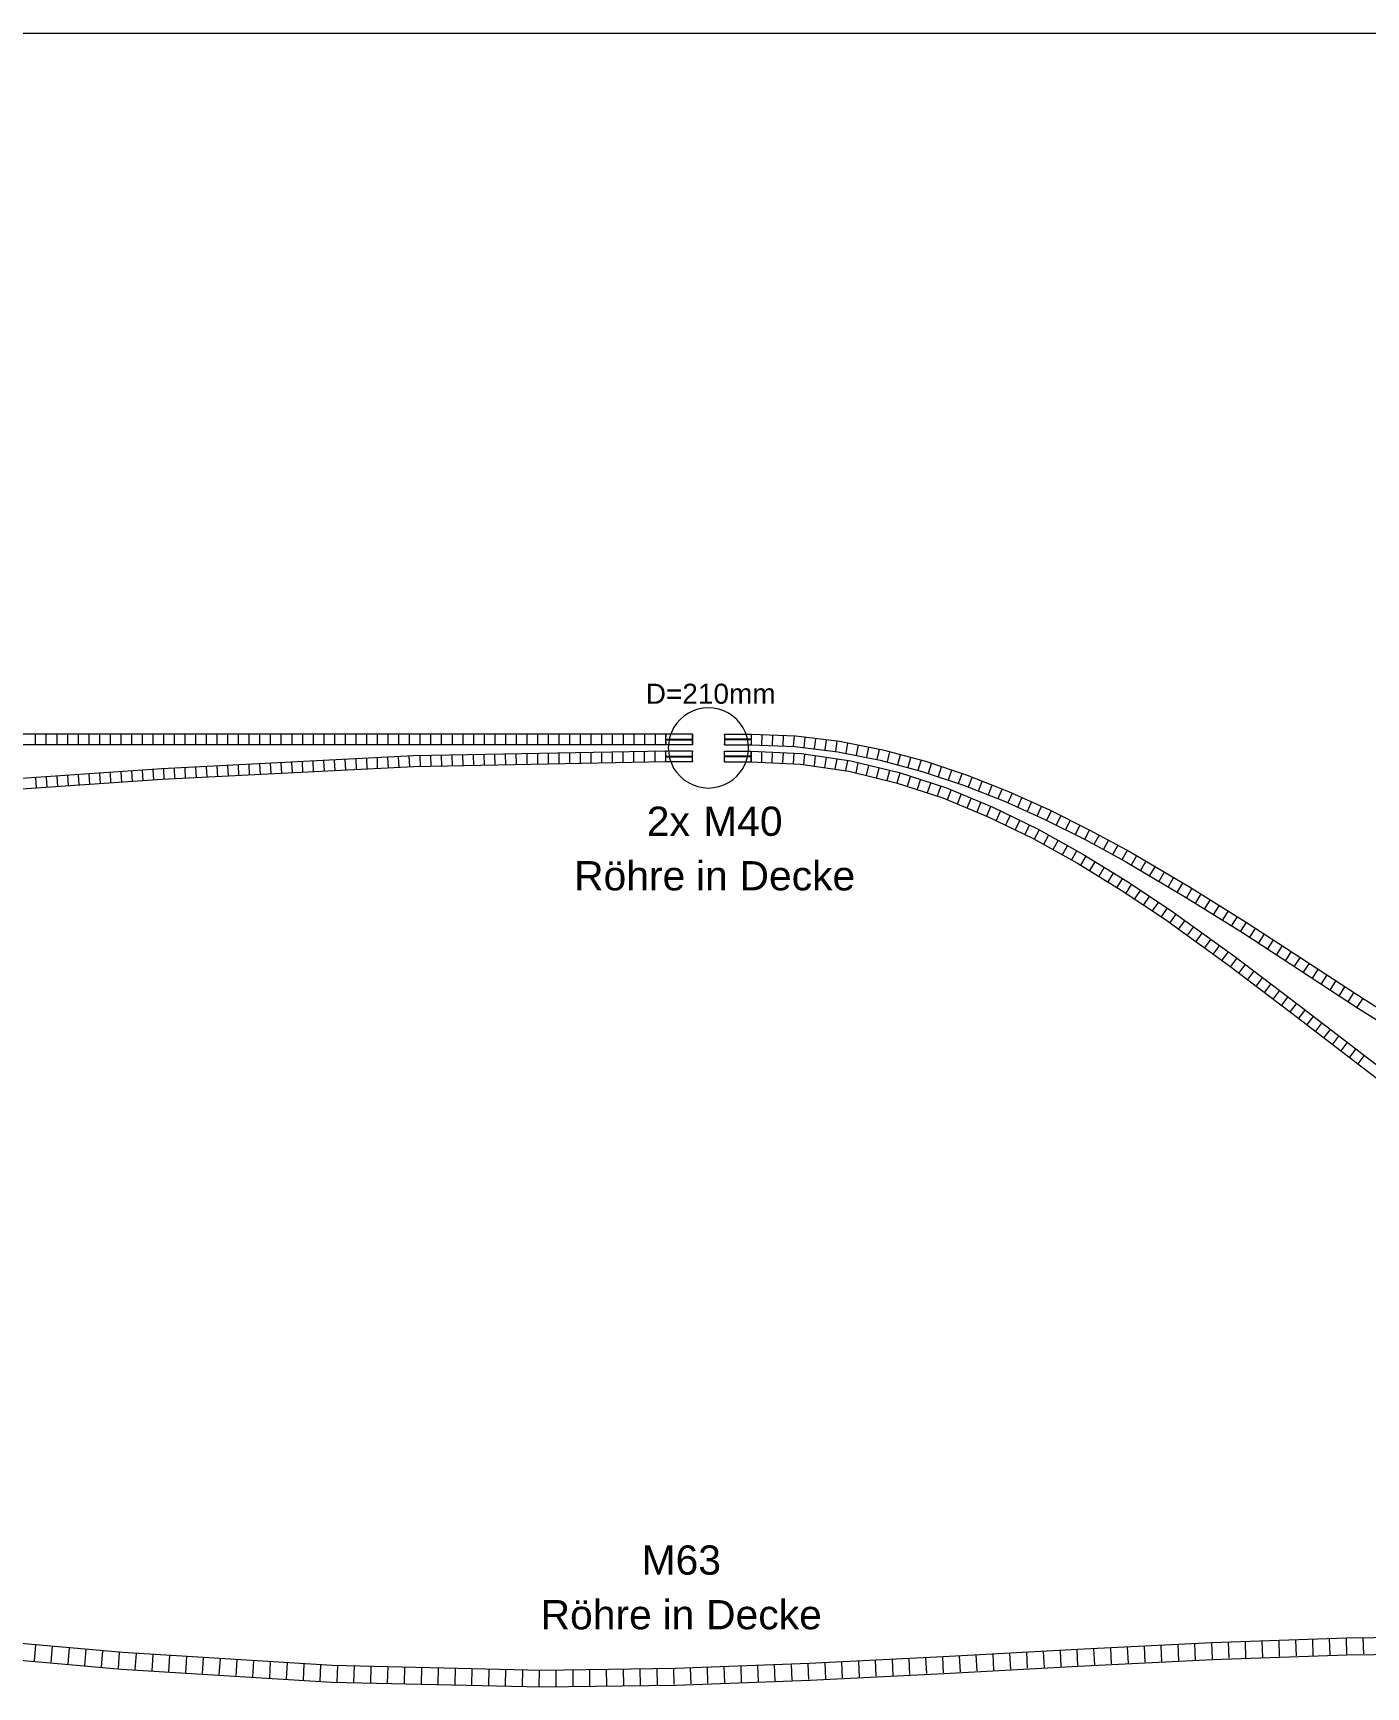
# Model space of a CAD drawing. Extents: x -882 to 613, y -179 to 707.
# Drawn here: x -94.4 to 5.4, y 262 to 385.8 of the extents above; entities that cross this region are included whole.
import ezdxf
from ezdxf.lldxf.tags import DXFTag

# ---------------------------------------------------------------- set-up
doc = ezdxf.new("R2010")
doc.units = 0
doc.layers.get('0').update_dxf_attribs({"lineweight": 13})
for name, color, linetype, lineweight, true_color in [('EL01_WAN_Röhre', 7, 'Continuous', 13, 0xff6666), ('EL01_WAN_Röhre Decke', 1, 'Continuous', 13, 0xff0000), ('EL01_WAN_Röhre Decke Typ', 1, 'Continuous', 13, 0xff0000), ('EL01_WAN_Röhre Typ', 1, 'Continuous', 13, 0xff0000)]:
    doc.layers.add(name, color=color, linetype=linetype, lineweight=lineweight, true_color=true_color)
doc.layers.add('S-GRID-____-OTLN', color=7, linetype='Continuous', lineweight=5)
doc.styles.get("Standard").update_dxf_attribs({"font": 'arial.ttf'})
tags = doc.linetypes.add('_Rasterlinie_', pattern=[0.375, 0.2, -0.05, 0.075, -0.05]).pattern_tags.tags
tags[10:11] = [DXFTag(74, 4), DXFTag(75, 0), DXFTag(340, '0'), DXFTag(46, 1.0), DXFTag(50, 0.0), DXFTag(44, 0.0), DXFTag(45, 0.0)]
tags[8:9] = [DXFTag(74, 4), DXFTag(75, 0), DXFTag(340, '0'), DXFTag(46, 1.0), DXFTag(50, 0.0), DXFTag(44, 0.0), DXFTag(45, 0.0)]
tags[6:7] = [DXFTag(74, 4), DXFTag(75, 0), DXFTag(340, '0'), DXFTag(46, 1.0), DXFTag(50, 0.0), DXFTag(44, 0.0), DXFTag(45, 0.0)]
tags[4:5] = [DXFTag(74, 4), DXFTag(75, 0), DXFTag(340, '0'), DXFTag(46, 1.0), DXFTag(50, 0.0), DXFTag(44, 0.0), DXFTag(45, 0.0)]
tags = doc.linetypes.add('fein_strichliert', pattern=[4, 1, -2, 1]).pattern_tags.tags
tags[8:9] = [DXFTag(74, 4), DXFTag(75, 0), DXFTag(340, '0'), DXFTag(46, 0.0), DXFTag(50, 0.0), DXFTag(44, 0.0), DXFTag(45, 0.0)]
tags[6:7] = [DXFTag(74, 4), DXFTag(75, 0), DXFTag(340, '0'), DXFTag(46, 0.0), DXFTag(50, 0.0), DXFTag(44, 0.0), DXFTag(45, 0.0)]
tags[4:5] = [DXFTag(74, 4), DXFTag(75, 0), DXFTag(340, '0'), DXFTag(46, 0.0), DXFTag(50, 0.0), DXFTag(44, 0.0), DXFTag(45, 0.0)]
tags = doc.linetypes.add('STRICHPUNKT2', pattern=[12.7, 6.35, -3.175, 0, -3.175]).pattern_tags.tags
tags[10:11] = [DXFTag(74, 4), DXFTag(75, 0), DXFTag(340, '0'), DXFTag(46, 0.0), DXFTag(50, 0.0), DXFTag(44, 0.0), DXFTag(45, 0.0)]
tags[8:9] = [DXFTag(74, 4), DXFTag(75, 0), DXFTag(340, '0'), DXFTag(46, 0.0), DXFTag(50, 0.0), DXFTag(44, 0.0), DXFTag(45, 0.0)]
tags[6:7] = [DXFTag(74, 4), DXFTag(75, 0), DXFTag(340, '0'), DXFTag(46, 0.0), DXFTag(50, 0.0), DXFTag(44, 0.0), DXFTag(45, 0.0)]
tags[4:5] = [DXFTag(74, 4), DXFTag(75, 0), DXFTag(340, '0'), DXFTag(46, 0.0), DXFTag(50, 0.0), DXFTag(44, 0.0), DXFTag(45, 0.0)]

# ---------------------------------------------------------------- blocks, each defined once
blk = doc.blocks.new('Referenz-A0UJ2IESXE', base_point=(-902.38, -164.15))
at = {"layer": 'S-GRID-____-OTLN', "color": 0, "linetype": '_Rasterlinie_', "ltscale": 0.13}
blk.add_line((-854.49, 385.79), (45.92, 385.79), dxfattribs=at)
blk = doc.blocks.new('Flexrohr-A0UJ2IHSXE', base_point=(-341.31, 332.51))
at = {"color": 0, "linetype": 'ByBlock', "lineweight": -2, "ltscale": 0.13}
for p, q in [((-71.61, 333.31), (-96.17, 333.31)), ((-94.24, 333.29), (-94.24, 332.54)), ((-93.44, 333.29), (-93.44, 332.54)), ((-92.64, 333.29), (-92.64, 332.54)), ((-91.84, 333.29), (-91.84, 332.54)), ((-91.04, 333.29), (-91.04, 332.54)), ((-90.24, 333.29), (-90.24, 332.54)), ((-89.44, 333.29), (-89.44, 332.54)), ((-88.64, 333.29), (-88.64, 332.54)), ((-87.85, 333.29), (-87.85, 332.54)), ((-87.05, 333.29), (-87.05, 332.54)), ((-86.25, 333.29), (-86.25, 332.54)), ((-85.45, 333.29), (-85.45, 332.54)), ((-84.65, 333.29), (-84.65, 332.54)), ((-83.85, 333.29), (-83.85, 332.54)), ((-83.05, 333.29), (-83.05, 332.54)), ((-82.25, 333.29), (-82.25, 332.54)), ((-81.45, 333.29), (-81.45, 332.54)), ((-80.65, 333.29), (-80.65, 332.54)), ((-79.85, 333.29), (-79.85, 332.54)), ((-79.05, 333.29), (-79.05, 332.54)), ((-78.25, 333.29), (-78.25, 332.54)), ((-77.45, 333.29), (-77.45, 332.54)), ((-76.65, 333.29), (-76.65, 332.54)), ((-75.85, 333.29), (-75.85, 332.54)), ((-75.05, 333.29), (-75.05, 332.54)), ((-74.25, 333.29), (-74.25, 332.54)), ((-73.45, 333.29), (-73.45, 332.54)), ((-72.65, 333.29), (-72.65, 332.54)), ((-71.85, 333.29), (-71.85, 332.54)), ((-47.05, 333.31), (-71.61, 333.31)), ((-71.05, 333.29), (-71.05, 332.54)), ((-70.25, 333.29), (-70.25, 332.54)), ((-69.45, 333.29), (-69.45, 332.54)), ((-68.65, 333.29), (-68.65, 332.54)), ((-67.85, 333.29), (-67.85, 332.54)), ((-67.05, 333.29), (-67.05, 332.54)), ((-66.25, 333.29), (-66.25, 332.54)), ((-65.45, 333.29), (-65.45, 332.54)), ((-64.65, 333.29), (-64.65, 332.54)), ((-63.85, 333.29), (-63.85, 332.54)), ((-63.05, 333.29), (-63.05, 332.54)), ((-62.25, 333.29), (-62.25, 332.54)), ((-61.45, 333.29), (-61.45, 332.54)), ((-60.65, 333.29), (-60.65, 332.54)), ((-59.85, 333.29), (-59.85, 332.54)), ((-59.05, 333.29), (-59.05, 332.54)), ((-58.25, 333.29), (-58.25, 332.54)), ((-57.45, 333.29), (-57.45, 332.54)), ((-56.65, 333.29), (-56.65, 332.54)), ((-55.85, 333.29), (-55.85, 332.54)), ((-55.05, 333.29), (-55.05, 332.54)), ((-54.25, 333.29), (-54.25, 332.54)), ((-53.45, 333.29), (-53.45, 332.54)), ((-52.65, 333.29), (-52.65, 332.54)), ((-51.85, 333.29), (-51.85, 332.54)), ((-51.05, 333.29), (-51.05, 332.54)), ((-50.25, 333.29), (-50.25, 332.54)), ((-49.45, 333.29), (-49.45, 332.54)), ((-48.65, 333.29), (-48.65, 332.54)), ((-47.85, 333.29), (-47.85, 332.54)), ((-47.05, 333.11), (-47.06, 333.02)), ((-47.06, 333.02), (-47.06, 332.91)), ((-47.05, 333.3), (-47.05, 333.31)), ((-47.05, 333.31), (-47.05, 333.3)), ((-47.04, 333.26), (-47.05, 333.3)), ((-47.05, 333.3), (-47.05, 333.26)), ((-47.05, 333.26), (-47.05, 333.2)), ((-47.05, 333.2), (-47.05, 333.11)), ((-47.04, 333.2), (-47.04, 333.26)), ((-47.04, 333.11), (-47.04, 333.2)), ((-47.04, 333.02), (-47.04, 333.11)), ((-47.04, 332.91), (-47.04, 333.02)), ((-71.61, 332.51), (-96.17, 332.51)), ((-47.05, 332.51), (-71.61, 332.51)), ((-47.06, 332.91), (-47.06, 332.81)), ((-47.06, 332.81), (-47.05, 332.71)), ((-47.05, 332.71), (-47.05, 332.63)), ((-47.05, 332.63), (-47.05, 332.57)), ((-47.05, 332.53), (-47.04, 332.57)), ((-47.05, 332.57), (-47.05, 332.53)), ((-47.05, 332.51), (-47.05, 332.53)), ((-47.05, 332.53), (-47.05, 332.51)), ((-47.04, 332.81), (-47.04, 332.91)), ((-47.04, 332.71), (-47.04, 332.81)), ((-47.04, 332.63), (-47.04, 332.71)), ((-47.04, 332.57), (-47.04, 332.63))]:
    blk.add_line(p, q, dxfattribs=at)
blk = doc.blocks.new('Wickelfalzrohr-A0UJ2IIAXE', base_point=(-47.06, 332.51))
at = {"color": 0, "linetype": 'ByBlock', "lineweight": -2, "ltscale": 0.13}
for p, q in [((-47.05, 333.11), (-47.06, 333.02)), ((-47.06, 333.02), (-47.06, 332.91)), ((-47.05, 333.3), (-47.05, 333.31)), ((-47.05, 333.31), (-47.05, 333.3)), ((-45.05, 333.31), (-47.05, 333.31)), ((-47.04, 333.26), (-47.05, 333.3)), ((-47.05, 333.3), (-47.05, 333.26)), ((-47.05, 333.26), (-47.05, 333.2)), ((-47.05, 333.2), (-47.05, 333.11)), ((-47.04, 333.2), (-47.04, 333.26)), ((-47.04, 333.11), (-47.04, 333.2)), ((-47.04, 333.02), (-47.04, 333.11)), ((-47.04, 332.91), (-47.04, 333.02)), ((-45.05, 333.2), (-45.06, 333.11)), ((-45.06, 333.11), (-45.06, 333.02)), ((-45.06, 333.02), (-45.06, 332.91)), ((-45.05, 333.3), (-45.05, 333.31)), ((-45.05, 333.31), (-45.05, 333.3)), ((-45.05, 333.26), (-45.05, 333.3)), ((-45.05, 333.3), (-45.05, 333.26)), ((-45.04, 333.2), (-45.05, 333.26)), ((-45.05, 333.26), (-45.05, 333.2)), ((-45.04, 333.11), (-45.04, 333.2)), ((-45.04, 333.02), (-45.04, 333.11)), ((-45.04, 332.91), (-45.04, 333.02)), ((-47.06, 332.91), (-47.06, 332.81)), ((-47.06, 332.81), (-47.05, 332.71)), ((-47.05, 332.71), (-47.05, 332.63)), ((-47.05, 332.63), (-47.05, 332.57)), ((-47.05, 332.57), (-47.05, 332.53)), ((-47.05, 332.53), (-47.04, 332.57)), ((-47.05, 332.53), (-47.05, 332.51)), ((-47.05, 332.51), (-47.05, 332.53)), ((-45.05, 332.51), (-47.05, 332.51)), ((-47.04, 332.81), (-47.04, 332.91)), ((-47.04, 332.71), (-47.04, 332.81)), ((-47.04, 332.63), (-47.04, 332.71)), ((-47.04, 332.57), (-47.04, 332.63)), ((-45.06, 332.91), (-45.06, 332.81)), ((-45.06, 332.81), (-45.06, 332.71)), ((-45.06, 332.71), (-45.05, 332.63)), ((-45.05, 332.63), (-45.05, 332.57)), ((-45.05, 332.57), (-45.04, 332.63)), ((-45.05, 332.57), (-45.05, 332.53)), ((-45.05, 332.53), (-45.05, 332.57)), ((-45.05, 332.53), (-45.05, 332.51)), ((-45.05, 332.51), (-45.05, 332.53)), ((-45.04, 332.81), (-45.04, 332.91)), ((-45.04, 332.71), (-45.04, 332.81)), ((-45.04, 332.63), (-45.04, 332.71))]:
    blk.add_line(p, q, dxfattribs=at)
at = {"color": 0, "linetype": 'STRICHPUNKT2', "lineweight": 25, "ltscale": 0.25}
blk.add_line((-47.05, 332.91), (-45.05, 332.91), dxfattribs=at)
blk = doc.blocks.new('MText-A0UJ2IICXE', base_point=(-53.91, 321.62))
at = {"color": 0, "linetype": 'ByBlock', "lineweight": -2, "ltscale": 0.13, "char_height": 2.1875, "attachment_point": 1}
for s, insert in [('{\\fArial;2x}', (-48.47, 327.89)), ('{\\fArial;M40}', (-44.25, 327.89)), ('{\\fArial;Röhre}', (-53.91, 323.81)), ('{\\fArial;in}', (-44.79, 323.81)), ('{\\fArial;Decke}', (-41.53, 323.81))]:
    blk.add_mtext(s, dxfattribs=dict(at, insert=insert))
blk = doc.blocks.new('Wickelfalzrohr-A0UJ2IK4XE', base_point=(-47.07, 331.25))
at = {"color": 0, "linetype": 'ByBlock', "lineweight": -2, "ltscale": 0.13}
for p, q in [((-47.06, 332), (-47.07, 331.94)), ((-47.07, 331.94), (-47.07, 331.85)), ((-47.07, 331.85), (-47.07, 331.76)), ((-47.06, 332.04), (-47.06, 332.05)), ((-47.06, 332.05), (-47.06, 332.04)), ((-45.06, 332.05), (-47.06, 332.05)), ((-47.06, 332), (-47.06, 332.04)), ((-47.06, 332.04), (-47.06, 332)), ((-47.05, 331.94), (-47.06, 332)), ((-47.05, 331.85), (-47.05, 331.94)), ((-47.05, 331.76), (-47.05, 331.85)), ((-45.06, 332), (-45.07, 331.94)), ((-45.07, 331.94), (-45.07, 331.85)), ((-45.07, 331.85), (-45.07, 331.76)), ((-45.06, 332.04), (-45.06, 332.05)), ((-45.06, 332.05), (-45.06, 332.04)), ((-45.06, 332), (-45.06, 332.04)), ((-45.06, 332.04), (-45.06, 332)), ((-45.06, 331.94), (-45.06, 332)), ((-45.05, 331.85), (-45.06, 331.94)), ((-45.05, 331.76), (-45.05, 331.85)), ((-47.07, 331.76), (-47.07, 331.65)), ((-47.07, 331.65), (-47.07, 331.55)), ((-47.07, 331.55), (-47.07, 331.45)), ((-47.07, 331.45), (-47.07, 331.37)), ((-47.07, 331.37), (-47.06, 331.31)), ((-47.06, 331.31), (-47.05, 331.37)), ((-47.06, 331.31), (-47.06, 331.27)), ((-47.06, 331.27), (-47.06, 331.31)), ((-47.06, 331.27), (-47.06, 331.25)), ((-47.06, 331.25), (-47.06, 331.27)), ((-45.06, 331.25), (-47.06, 331.25)), ((-47.05, 331.65), (-47.05, 331.76)), ((-47.05, 331.55), (-47.05, 331.65)), ((-47.05, 331.45), (-47.05, 331.55)), ((-47.05, 331.37), (-47.05, 331.45)), ((-45.07, 331.76), (-45.07, 331.65)), ((-45.07, 331.65), (-45.07, 331.55)), ((-45.07, 331.55), (-45.07, 331.45)), ((-45.07, 331.45), (-45.07, 331.37)), ((-45.07, 331.37), (-45.06, 331.31)), ((-45.06, 331.37), (-45.05, 331.45)), ((-45.06, 331.31), (-45.06, 331.37)), ((-45.06, 331.31), (-45.06, 331.27)), ((-45.06, 331.27), (-45.06, 331.31)), ((-45.06, 331.27), (-45.06, 331.25)), ((-45.06, 331.25), (-45.06, 331.27)), ((-45.05, 331.65), (-45.05, 331.76)), ((-45.05, 331.55), (-45.05, 331.65)), ((-45.05, 331.45), (-45.05, 331.55))]:
    blk.add_line(p, q, dxfattribs=at)
at = {"color": 0, "linetype": 'STRICHPUNKT2', "lineweight": 25, "ltscale": 0.25}
blk.add_line((-47.06, 331.65), (-45.06, 331.65), dxfattribs=at)
blk = doc.blocks.new('Flexrohr-A0UJ2IK6XE', base_point=(-341.32, 324.9))
at = {"color": 0, "linetype": 'ByBlock', "lineweight": -2, "ltscale": 0.13}
for p, q in [((-47.06, 332.05), (-65.93, 331.68)), ((-59.86, 331.78), (-59.85, 331.02)), ((-59.06, 331.79), (-59.05, 331.04)), ((-58.26, 331.81), (-58.25, 331.06)), ((-57.46, 331.82), (-57.45, 331.07)), ((-56.66, 331.84), (-56.65, 331.09)), ((-55.86, 331.85), (-55.85, 331.1)), ((-55.06, 331.87), (-55.05, 331.12)), ((-54.26, 331.89), (-54.25, 331.13)), ((-53.46, 331.9), (-53.45, 331.15)), ((-52.66, 331.92), (-52.65, 331.17)), ((-51.86, 331.93), (-51.86, 331.18)), ((-51.06, 331.95), (-51.06, 331.2)), ((-50.26, 331.97), (-50.26, 331.21)), ((-49.46, 331.98), (-49.46, 331.23)), ((-48.66, 332), (-48.66, 331.25)), ((-47.86, 332.01), (-47.86, 331.26)), ((-47.06, 332), (-47.07, 331.94)), ((-47.07, 331.94), (-47.07, 331.85)), ((-47.07, 331.85), (-47.07, 331.76)), ((-47.06, 332.04), (-47.06, 332.05)), ((-47.06, 332.05), (-47.06, 332.04)), ((-47.06, 332), (-47.06, 332.04)), ((-47.06, 332.04), (-47.06, 332)), ((-47.05, 331.94), (-47.06, 332)), ((-47.05, 331.85), (-47.05, 331.94)), ((-47.05, 331.76), (-47.05, 331.85)), ((-84.78, 330.72), (-103.62, 329.42)), ((-87.05, 330.54), (-87, 329.79)), ((-86.25, 330.59), (-86.2, 329.84)), ((-85.45, 330.65), (-85.4, 329.9)), ((-65.93, 331.68), (-84.78, 330.72)), ((-65.9, 330.88), (-84.74, 329.92)), ((-84.65, 330.7), (-84.61, 329.95)), ((-83.85, 330.74), (-83.81, 329.99)), ((-83.05, 330.78), (-83.01, 330.03)), ((-82.25, 330.82), (-82.21, 330.07)), ((-81.45, 330.87), (-81.41, 330.11)), ((-80.65, 330.91), (-80.61, 330.15)), ((-79.85, 330.95), (-79.81, 330.2)), ((-79.06, 330.99), (-79.02, 330.24)), ((-78.26, 331.03), (-78.22, 330.28)), ((-77.46, 331.07), (-77.42, 330.32)), ((-76.66, 331.11), (-76.62, 330.36)), ((-75.86, 331.15), (-75.82, 330.4)), ((-75.06, 331.19), (-75.02, 330.44)), ((-74.26, 331.23), (-74.23, 330.48)), ((-73.46, 331.27), (-73.43, 330.52)), ((-72.66, 331.31), (-72.63, 330.56)), ((-71.86, 331.35), (-71.83, 330.6)), ((-71.06, 331.39), (-71.03, 330.64)), ((-70.26, 331.43), (-70.23, 330.68)), ((-69.46, 331.48), (-69.43, 330.72)), ((-68.66, 331.52), (-68.64, 330.76)), ((-67.87, 331.56), (-67.84, 330.8)), ((-67.07, 331.6), (-67.04, 330.85)), ((-66.27, 331.64), (-66.24, 330.89)), ((-47.06, 331.25), (-65.9, 330.88)), ((-65.47, 331.66), (-65.44, 330.91)), ((-64.67, 331.68), (-64.64, 330.93)), ((-63.87, 331.7), (-63.84, 330.94)), ((-63.07, 331.71), (-63.04, 330.96)), ((-62.27, 331.73), (-62.24, 330.98)), ((-61.47, 331.74), (-61.45, 330.99)), ((-60.67, 331.76), (-60.65, 331.01)), ((-47.07, 331.76), (-47.07, 331.65)), ((-47.07, 331.65), (-47.07, 331.55)), ((-47.07, 331.55), (-47.07, 331.45)), ((-47.07, 331.45), (-47.07, 331.37)), ((-47.07, 331.37), (-47.06, 331.31)), ((-47.06, 331.31), (-47.05, 331.37)), ((-47.06, 331.27), (-47.06, 331.31)), ((-47.06, 331.31), (-47.06, 331.27)), ((-47.06, 331.25), (-47.06, 331.27)), ((-47.06, 331.27), (-47.06, 331.25)), ((-47.05, 331.65), (-47.05, 331.76)), ((-47.05, 331.55), (-47.05, 331.65)), ((-47.05, 331.45), (-47.05, 331.55)), ((-47.05, 331.37), (-47.05, 331.45)), ((-84.74, 329.92), (-103.57, 328.62)), ((-94.23, 330.04), (-94.18, 329.29)), ((-93.43, 330.1), (-93.38, 329.35)), ((-92.63, 330.15), (-92.59, 329.4)), ((-91.84, 330.21), (-91.79, 329.46)), ((-91.04, 330.26), (-90.99, 329.51)), ((-90.24, 330.32), (-90.19, 329.57)), ((-89.44, 330.37), (-89.39, 329.62)), ((-88.64, 330.43), (-88.6, 329.68)), ((-87.84, 330.48), (-87.8, 329.73))]:
    blk.add_line(p, q, dxfattribs=at)
blk = doc.blocks.new('Abzweigdose rund UP-A0UJ2IL8XE', base_point=(-46.86, 329.28))
at = {"color": 0, "linetype": 'ByBlock', "lineweight": -2, "ltscale": 0.13}
for p, q in [((-45.98, 334.4), (-46.24, 334.11)), ((-45.69, 334.66), (-45.98, 334.4)), ((-45.36, 334.88), (-45.69, 334.66)), ((-45.01, 335.05), (-45.36, 334.88)), ((-44.64, 335.18), (-45.01, 335.05)), ((-44.25, 335.26), (-44.64, 335.18)), ((-43.86, 335.28), (-44.25, 335.26)), ((-43.47, 335.26), (-43.86, 335.28)), ((-43.08, 335.18), (-43.47, 335.26)), ((-42.71, 335.05), (-43.08, 335.18)), ((-42.36, 334.88), (-42.71, 335.05)), ((-42.03, 334.66), (-42.36, 334.88)), ((-41.74, 334.4), (-42.03, 334.66)), ((-41.48, 334.11), (-41.74, 334.4)), ((-46.76, 333.06), (-46.83, 332.67)), ((-46.63, 333.43), (-46.76, 333.06)), ((-46.46, 333.78), (-46.63, 333.43)), ((-46.24, 334.11), (-46.46, 333.78)), ((-41.26, 333.78), (-41.48, 334.11)), ((-41.09, 333.43), (-41.26, 333.78)), ((-40.96, 333.06), (-41.09, 333.43)), ((-40.89, 332.67), (-40.96, 333.06)), ((-46.83, 332.67), (-46.86, 332.28)), ((-46.86, 332.28), (-46.83, 331.89)), ((-46.83, 331.89), (-46.76, 331.51)), ((-40.96, 331.51), (-40.89, 331.89)), ((-40.86, 332.28), (-40.89, 332.67)), ((-40.89, 331.89), (-40.86, 332.28)), ((-46.76, 331.51), (-46.63, 331.14)), ((-46.63, 331.14), (-46.46, 330.78)), ((-46.46, 330.78), (-46.24, 330.46)), ((-41.48, 330.46), (-41.26, 330.78)), ((-41.26, 330.78), (-41.09, 331.14)), ((-41.09, 331.14), (-40.96, 331.51)), ((-46.24, 330.46), (-45.98, 330.16)), ((-45.98, 330.16), (-45.69, 329.9)), ((-45.69, 329.9), (-45.36, 329.69)), ((-45.36, 329.69), (-45.01, 329.51)), ((-45.01, 329.51), (-44.64, 329.39)), ((-44.64, 329.39), (-44.25, 329.31)), ((-44.25, 329.31), (-43.86, 329.28)), ((-43.86, 329.28), (-43.47, 329.31)), ((-43.47, 329.31), (-43.08, 329.39)), ((-43.08, 329.39), (-42.71, 329.51)), ((-42.71, 329.51), (-42.36, 329.69)), ((-42.36, 329.69), (-42.03, 329.9)), ((-42.03, 329.9), (-41.74, 330.16)), ((-41.74, 330.16), (-41.48, 330.46))]:
    blk.add_line(p, q, dxfattribs=at)
blk = doc.blocks.new('Bemerkung-A0UJ2ILAXE', base_point=(-48.55, 335.59))
at = {"color": 0, "lineweight": -2, "insert": (-48.55, 337.09), "char_height": 1.5, "attachment_point": 1}
blk.add_mtext('{\\fArial;D=210mm}', dxfattribs=at)
blk = doc.blocks.new('Wickelfalzrohr-A0UJ2ILOXE', base_point=(-42.66, 332.51))
at = {"color": 0, "linetype": 'ByBlock', "lineweight": -2, "ltscale": 0.13}
for p, q in [((-42.65, 333.2), (-42.66, 333.11)), ((-42.66, 333.11), (-42.66, 333.02)), ((-42.66, 333.02), (-42.66, 332.91)), ((-42.65, 333.3), (-42.65, 333.31)), ((-42.65, 333.31), (-42.65, 333.3)), ((-42.65, 333.31), (-40.65, 333.31)), ((-42.65, 333.26), (-42.65, 333.3)), ((-42.65, 333.3), (-42.65, 333.26)), ((-42.64, 333.2), (-42.65, 333.26)), ((-42.65, 333.26), (-42.65, 333.2)), ((-42.64, 333.11), (-42.64, 333.2)), ((-42.64, 333.02), (-42.64, 333.11)), ((-42.64, 332.91), (-42.64, 333.02)), ((-40.65, 333.2), (-40.66, 333.11)), ((-40.66, 333.11), (-40.66, 333.02)), ((-40.66, 333.02), (-40.66, 332.91)), ((-40.65, 333.3), (-40.65, 333.31)), ((-40.65, 333.31), (-40.65, 333.3)), ((-40.65, 333.26), (-40.65, 333.3)), ((-40.65, 333.3), (-40.65, 333.26)), ((-40.64, 333.2), (-40.65, 333.26)), ((-40.65, 333.26), (-40.65, 333.2)), ((-40.64, 333.11), (-40.64, 333.2)), ((-40.64, 333.02), (-40.64, 333.11)), ((-40.64, 332.91), (-40.64, 333.02)), ((-42.66, 332.91), (-42.66, 332.81)), ((-42.66, 332.81), (-42.66, 332.71)), ((-42.66, 332.71), (-42.65, 332.63)), ((-42.65, 332.63), (-42.65, 332.57)), ((-42.65, 332.57), (-42.64, 332.63)), ((-42.65, 332.57), (-42.65, 332.53)), ((-42.65, 332.53), (-42.65, 332.57)), ((-42.65, 332.53), (-42.65, 332.51)), ((-42.65, 332.51), (-42.65, 332.53)), ((-42.65, 332.51), (-40.65, 332.51)), ((-42.64, 332.81), (-42.64, 332.91)), ((-42.64, 332.71), (-42.64, 332.81)), ((-42.64, 332.63), (-42.64, 332.71)), ((-40.66, 332.91), (-40.66, 332.81)), ((-40.66, 332.81), (-40.66, 332.71)), ((-40.66, 332.71), (-40.65, 332.63)), ((-40.65, 332.63), (-40.65, 332.57)), ((-40.65, 332.57), (-40.64, 332.63)), ((-40.65, 332.57), (-40.65, 332.53)), ((-40.65, 332.53), (-40.65, 332.57)), ((-40.65, 332.53), (-40.65, 332.51)), ((-40.65, 332.51), (-40.65, 332.53)), ((-40.64, 332.81), (-40.64, 332.91)), ((-40.64, 332.71), (-40.64, 332.81)), ((-40.64, 332.63), (-40.64, 332.71))]:
    blk.add_line(p, q, dxfattribs=at)
at = {"color": 0, "linetype": 'STRICHPUNKT2', "lineweight": 25, "ltscale": 0.25}
blk.add_line((-40.65, 332.91), (-42.65, 332.91), dxfattribs=at)
blk = doc.blocks.new('Flexrohr-A0UJ2ILQXE', base_point=(-40.67, 258.58))
at = {"color": 0, "linetype": 'ByBlock', "lineweight": -2, "ltscale": 0.13}
for p, q in [((-40.66, 332), (-40.67, 331.94)), ((-40.67, 331.94), (-40.67, 331.85)), ((-40.67, 331.85), (-40.67, 331.76)), ((-40.66, 332.05), (-40.66, 332.04)), ((-40.66, 332.04), (-40.66, 332.05)), ((-40.66, 332.05), (-36.88, 331.87)), ((-40.66, 332.04), (-40.66, 332)), ((-40.66, 332), (-40.66, 332.04)), ((-40.66, 331.94), (-40.66, 332)), ((-40.65, 331.85), (-40.66, 331.94)), ((-40.65, 331.76), (-40.65, 331.85)), ((-39.87, 331.24), (-39.85, 331.99)), ((-39.08, 331.2), (-39.05, 331.95)), ((-38.29, 331.16), (-38.24, 331.91)), ((-37.5, 331.12), (-37.43, 331.87)), ((-36.88, 331.87), (-33.19, 331.32)), ((-36.71, 331.06), (-36.63, 331.8)), ((-40.67, 331.76), (-40.67, 331.65)), ((-40.67, 331.65), (-40.67, 331.55)), ((-40.67, 331.55), (-40.67, 331.45)), ((-40.67, 331.45), (-40.67, 331.37)), ((-40.67, 331.37), (-40.66, 331.31)), ((-40.66, 331.37), (-40.65, 331.45)), ((-40.66, 331.31), (-40.66, 331.37)), ((-40.66, 331.31), (-40.66, 331.27)), ((-40.66, 331.27), (-40.66, 331.31)), ((-40.66, 331.27), (-40.66, 331.25)), ((-40.66, 331.25), (-40.66, 331.27)), ((-40.66, 331.25), (-36.96, 331.07)), ((-40.65, 331.65), (-40.65, 331.76)), ((-40.65, 331.55), (-40.65, 331.65)), ((-40.65, 331.45), (-40.65, 331.55)), ((-36.96, 331.07), (-33.34, 330.54)), ((-35.92, 330.94), (-35.83, 331.69)), ((-35.14, 330.82), (-35.03, 331.57)), ((-34.36, 330.71), (-34.23, 331.45)), ((-33.57, 330.59), (-33.43, 331.33)), ((-33.34, 330.54), (-29.8, 329.68)), ((-33.19, 331.32), (-29.58, 330.45)), ((-32.8, 330.43), (-32.65, 331.17)), ((-32.03, 330.24), (-31.86, 330.98)), ((-31.26, 330.06), (-31.08, 330.79)), ((-30.49, 329.87), (-30.29, 330.6)), ((-29.8, 329.68), (-26.32, 328.54)), ((-29.72, 329.68), (-29.51, 330.41)), ((-29.58, 330.45), (-26.04, 329.29)), ((-28.96, 329.43), (-28.74, 330.15)), ((-28.21, 329.19), (-27.98, 329.9)), ((-27.46, 328.94), (-27.21, 329.65)), ((-26.7, 328.69), (-26.45, 329.4)), ((-26.32, 328.54), (-22.91, 327.13)), ((-26.04, 329.29), (-22.58, 327.86)), ((-25.96, 328.42), (-25.69, 329.12)), ((-25.22, 328.11), (-24.95, 328.81)), ((-24.49, 327.81), (-24.2, 328.51)), ((-23.75, 327.51), (-23.46, 328.2)), ((-23.02, 327.21), (-22.71, 327.89)), ((-22.91, 327.13), (-19.54, 325.5)), ((-22.58, 327.86), (-19.17, 326.2)), ((-22.3, 326.87), (-21.99, 327.55)), ((-21.59, 326.52), (-21.26, 327.2)), ((-20.87, 326.17), (-20.54, 326.84)), ((-20.16, 325.82), (-19.82, 326.49)), ((-19.45, 325.47), (-19.1, 326.13)), ((-19.17, 326.2), (-15.83, 324.34)), ((-18.75, 325.08), (-18.4, 325.74)), ((-19.54, 325.5), (-16.23, 323.65)), ((-18.06, 324.69), (-17.69, 325.35)), ((-17.36, 324.31), (-16.99, 324.96)), ((-16.66, 323.92), (-16.29, 324.57)), ((-15.83, 324.34), (-12.53, 322.31)), ((-16.23, 323.65), (-12.96, 321.64)), ((-15.98, 323.52), (-15.59, 324.17)), ((-15.3, 323.11), (-14.91, 323.75)), ((-14.62, 322.69), (-14.23, 323.33)), ((-13.94, 322.27), (-13.54, 322.91)), ((-13.26, 321.85), (-12.86, 322.49)), ((-12.59, 321.42), (-12.18, 322.05)), ((-12.53, 322.31), (-9.27, 320.13)), ((-12.96, 321.64), (-9.73, 319.48)), ((-11.93, 320.98), (-11.52, 321.61)), ((-11.27, 320.53), (-10.85, 321.16)), ((-10.61, 320.09), (-10.18, 320.71)), ((-9.94, 319.65), (-9.51, 320.27)), ((-9.73, 319.48), (-4.93, 316.03)), ((-9.29, 319.19), (-8.86, 319.81)), ((-9.27, 320.13), (-4.45, 316.67)), ((-8.64, 318.73), (-8.21, 319.34)), ((-7.99, 318.26), (-7.56, 318.87)), ((-7.34, 317.79), (-6.91, 318.41)), ((-6.7, 317.33), (-6.25, 317.94)), ((-6.05, 316.86), (-5.6, 317.47)), ((-5.4, 316.4), (-4.95, 317)), ((-4.93, 316.03), (-0.18, 312.43)), ((-4.75, 315.93), (-4.31, 316.53)), ((-4.45, 316.67), (0.31, 313.06)), ((-4.12, 315.44), (-3.67, 316.05)), ((-3.48, 314.96), (-3.03, 315.56)), ((-2.84, 314.48), (-2.39, 315.08)), ((-2.21, 314), (-1.75, 314.6)), ((-1.57, 313.51), (-1.12, 314.11)), ((-0.93, 313.03), (-0.48, 313.63)), ((-0.3, 312.55), (0.16, 313.14)), ((-0.18, 312.43), (9.28, 305.15)), ((0.31, 313.06), (9.75, 305.8)), ((0.34, 312.06), (0.8, 312.66)), ((0.97, 311.57), (1.43, 312.17)), ((1.61, 311.08), (2.06, 311.68)), ((2.24, 310.6), (2.7, 311.2)), ((2.88, 310.11), (3.33, 310.71)), ((3.51, 309.62), (3.96, 310.22)), ((4.15, 309.13), (4.6, 309.73)), ((4.78, 308.64), (5.23, 309.24))]:
    blk.add_line(p, q, dxfattribs=at)
blk = doc.blocks.new('Flexrohr-A0UJ2ILSXE', base_point=(-40.66, 259.84))
at = {"color": 0, "linetype": 'ByBlock', "lineweight": -2, "ltscale": 0.13}
for p, q in [((-40.65, 333.2), (-40.66, 333.11)), ((-40.66, 333.11), (-40.66, 333.02)), ((-40.66, 333.02), (-40.66, 332.91)), ((-40.65, 333.31), (-40.65, 333.3)), ((-40.65, 333.3), (-40.65, 333.31)), ((-40.65, 333.31), (-37.32, 333.18)), ((-40.65, 333.3), (-40.65, 333.26)), ((-40.65, 333.26), (-40.65, 333.3)), ((-40.65, 333.26), (-40.65, 333.2)), ((-40.64, 333.2), (-40.65, 333.26)), ((-40.64, 333.11), (-40.64, 333.2)), ((-40.64, 333.02), (-40.64, 333.11)), ((-40.64, 332.91), (-40.64, 333.02)), ((-39.86, 332.5), (-39.84, 333.26)), ((-39.07, 332.47), (-39.04, 333.22)), ((-38.27, 332.44), (-38.23, 333.19)), ((-37.48, 332.41), (-37.42, 333.16)), ((-37.32, 333.18), (-34.04, 332.78)), ((-36.69, 332.32), (-36.62, 333.07)), ((-40.66, 332.91), (-40.66, 332.81)), ((-40.66, 332.81), (-40.66, 332.71)), ((-40.66, 332.71), (-40.65, 332.63)), ((-40.65, 332.63), (-40.65, 332.57)), ((-40.65, 332.57), (-40.64, 332.63)), ((-40.65, 332.57), (-40.65, 332.53)), ((-40.65, 332.53), (-40.65, 332.57)), ((-40.65, 332.53), (-40.65, 332.51)), ((-40.65, 332.51), (-40.65, 332.53)), ((-40.65, 332.51), (-37.38, 332.38)), ((-40.64, 332.81), (-40.64, 332.91)), ((-40.64, 332.71), (-40.64, 332.81)), ((-40.64, 332.63), (-40.64, 332.71)), ((-37.38, 332.38), (-34.16, 331.99)), ((-35.91, 332.23), (-35.82, 332.97)), ((-35.12, 332.13), (-35.02, 332.88)), ((-34.33, 332.04), (-34.22, 332.78)), ((-34.16, 331.99), (-30.99, 331.37)), ((-34.04, 332.78), (-30.81, 332.15)), ((-33.55, 331.9), (-33.43, 332.64)), ((-32.77, 331.74), (-32.63, 332.48)), ((-32, 331.59), (-31.84, 332.33)), ((-31.22, 331.44), (-31.05, 332.17)), ((-30.81, 332.15), (-27.62, 331.3)), ((-30.45, 331.25), (-30.27, 331.98)), ((-29.68, 331.04), (-29.49, 331.77)), ((-30.99, 331.37), (-27.85, 330.53)), ((-28.91, 330.84), (-28.71, 331.56)), ((-28.15, 330.63), (-27.93, 331.35)), ((-27.62, 331.3), (-24.49, 330.25)), ((-27.39, 330.4), (-27.16, 331.12)), ((-26.63, 330.15), (-26.4, 330.86)), ((-25.88, 329.9), (-25.64, 330.61)), ((-27.85, 330.53), (-24.76, 329.5)), ((-25.13, 329.64), (-24.87, 330.35)), ((-24.76, 329.5), (-21.7, 328.29)), ((-24.49, 330.25), (-21.39, 329.02)), ((-24.38, 329.37), (-24.12, 330.08)), ((-23.64, 329.08), (-23.37, 329.78)), ((-22.9, 328.79), (-22.62, 329.49)), ((-22.16, 328.5), (-21.87, 329.19)), ((-21.7, 328.29), (-18.67, 326.92)), ((-21.43, 328.19), (-21.13, 328.88)), ((-21.39, 329.02), (-18.32, 327.64)), ((-20.7, 327.86), (-20.4, 328.55)), ((-19.98, 327.54), (-19.67, 328.22)), ((-19.25, 327.21), (-18.93, 327.89)), ((-18.67, 326.92), (-15.67, 325.42)), ((-18.53, 326.88), (-18.2, 327.56)), ((-18.32, 327.64), (-15.3, 326.13)), ((-17.81, 326.52), (-17.48, 327.2)), ((-17.1, 326.17), (-16.77, 326.84)), ((-16.39, 325.81), (-16.05, 326.48)), ((-15.68, 325.45), (-15.33, 326.12)), ((-15.3, 326.13), (-12.3, 324.5)), ((-14.98, 325.07), (-14.62, 325.74)), ((-15.67, 325.42), (-12.69, 323.81)), ((-14.28, 324.69), (-13.92, 325.35)), ((-13.58, 324.31), (-13.21, 324.97)), ((-12.88, 323.93), (-12.51, 324.59)), ((-12.3, 324.5), (-7.85, 321.89)), ((-12.69, 323.81), (-8.27, 321.2)), ((-12.19, 323.54), (-11.81, 324.19)), ((-11.5, 323.13), (-11.12, 323.78)), ((-10.81, 322.73), (-10.43, 323.38)), ((-10.12, 322.32), (-9.74, 322.97)), ((-9.43, 321.92), (-9.05, 322.56)), ((-8.75, 321.51), (-8.36, 322.16)), ((-7.85, 321.89), (-3.45, 319.13)), ((-8.27, 321.2), (-3.89, 318.46)), ((-8.06, 321.1), (-7.67, 321.75)), ((-7.38, 320.68), (-6.99, 321.32)), ((-6.71, 320.26), (-6.31, 320.89)), ((-6.03, 319.83), (-5.63, 320.47)), ((-5.35, 319.41), (-4.95, 320.04)), ((-4.68, 318.98), (-4.27, 319.62)), ((-4, 318.56), (-3.6, 319.19)), ((-3.89, 318.46), (4.8, 312.79)), ((-3.45, 319.13), (5.23, 313.47)), ((-3.33, 318.12), (-2.92, 318.76)), ((-2.66, 317.69), (-2.25, 318.32)), ((-1.99, 317.25), (-1.58, 317.88)), ((-1.32, 316.81), (-0.91, 317.45)), ((-0.65, 316.38), (-0.24, 317.01)), ((0.02, 315.94), (0.43, 316.57)), ((0.69, 315.5), (1.1, 316.13)), ((1.36, 315.06), (1.77, 315.7)), ((2.03, 314.63), (2.44, 315.26)), ((2.7, 314.19), (3.11, 314.82)), ((3.37, 313.75), (3.78, 314.39)), ((4.04, 313.32), (4.45, 313.95)), ((4.71, 312.88), (5.12, 313.51)), ((5.23, 313.47), (13.85, 308.04)), ((4.8, 312.79), (13.45, 307.35))]:
    blk.add_line(p, q, dxfattribs=at)
blk = doc.blocks.new('Wickelfalzrohr-A0UJ2IM2XE', base_point=(-42.67, 331.25))
at = {"color": 0, "linetype": 'ByBlock', "lineweight": -2, "ltscale": 0.13}
for p, q in [((-42.66, 332), (-42.67, 331.94)), ((-42.67, 331.94), (-42.67, 331.85)), ((-42.67, 331.85), (-42.67, 331.76)), ((-42.66, 332.04), (-42.66, 332.05)), ((-42.66, 332.05), (-42.66, 332.04)), ((-42.66, 332.05), (-40.66, 332.05)), ((-42.66, 332), (-42.66, 332.04)), ((-42.66, 332.04), (-42.66, 332)), ((-42.66, 331.94), (-42.66, 332)), ((-42.65, 331.85), (-42.66, 331.94)), ((-42.65, 331.76), (-42.65, 331.85)), ((-40.66, 332), (-40.67, 331.94)), ((-40.67, 331.94), (-40.67, 331.85)), ((-40.67, 331.85), (-40.67, 331.76)), ((-40.66, 332.04), (-40.66, 332.05)), ((-40.66, 332.05), (-40.66, 332.04)), ((-40.66, 332), (-40.66, 332.04)), ((-40.66, 332.04), (-40.66, 332)), ((-40.66, 331.94), (-40.66, 332)), ((-40.65, 331.85), (-40.66, 331.94)), ((-40.65, 331.76), (-40.65, 331.85)), ((-42.67, 331.76), (-42.67, 331.65)), ((-42.67, 331.65), (-42.67, 331.55)), ((-42.67, 331.55), (-42.67, 331.45)), ((-42.67, 331.45), (-42.67, 331.37)), ((-42.67, 331.37), (-42.66, 331.31)), ((-42.66, 331.37), (-42.65, 331.45)), ((-42.66, 331.31), (-42.66, 331.37)), ((-42.66, 331.31), (-42.66, 331.27)), ((-42.66, 331.27), (-42.66, 331.31)), ((-42.66, 331.27), (-42.66, 331.25)), ((-42.66, 331.25), (-42.66, 331.27)), ((-42.66, 331.25), (-40.66, 331.25)), ((-42.65, 331.65), (-42.65, 331.76)), ((-42.65, 331.55), (-42.65, 331.65)), ((-42.65, 331.45), (-42.65, 331.55)), ((-40.67, 331.76), (-40.67, 331.65)), ((-40.67, 331.65), (-40.67, 331.55)), ((-40.67, 331.55), (-40.67, 331.45)), ((-40.67, 331.45), (-40.67, 331.37)), ((-40.67, 331.37), (-40.66, 331.31)), ((-40.66, 331.37), (-40.65, 331.45)), ((-40.66, 331.31), (-40.66, 331.37)), ((-40.66, 331.31), (-40.66, 331.27)), ((-40.66, 331.27), (-40.66, 331.31)), ((-40.66, 331.27), (-40.66, 331.25)), ((-40.66, 331.25), (-40.66, 331.27)), ((-40.65, 331.65), (-40.65, 331.76)), ((-40.65, 331.55), (-40.65, 331.65)), ((-40.65, 331.45), (-40.65, 331.55))]:
    blk.add_line(p, q, dxfattribs=at)
at = {"color": 0, "linetype": 'STRICHPUNKT2', "lineweight": 25, "ltscale": 0.25}
blk.add_line((-40.66, 331.65), (-42.66, 331.65), dxfattribs=at)
blk = doc.blocks.new('Flexrohr-A0UJ2IMGXE', base_point=(-202.2, 256.01))
at = {"color": 0, "linetype": 'ByBlock', "lineweight": -2, "ltscale": 0.13}
for p, q in [((-103.36, 265.99), (-87.69, 264.59)), ((-94.3, 263.95), (-94.2, 265.13)), ((-93.04, 263.84), (-92.95, 265.02)), ((-16.23, 264.82), (-6.17, 265.32)), ((-12.42, 263.78), (-12.48, 264.97)), ((-11.16, 263.85), (-11.22, 265.03)), ((-9.91, 263.91), (-9.96, 265.09)), ((-8.65, 263.97), (-8.7, 265.15)), ((-7.39, 264.03), (-7.44, 265.22)), ((-6.13, 264.09), (-6.18, 265.28)), ((-6.17, 265.32), (3.9, 265.67)), ((-4.88, 264.14), (-4.92, 265.32)), ((-3.62, 264.18), (-3.66, 265.37)), ((-2.36, 264.23), (-2.4, 265.41)), ((-1.1, 264.27), (-1.14, 265.46)), ((0.16, 264.32), (0.12, 265.5)), ((1.41, 264.36), (1.38, 265.55)), ((2.67, 264.41), (2.64, 265.59)), ((3.9, 265.67), (14.24, 265.8)), ((3.93, 264.45), (3.9, 265.63)), ((5.19, 264.47), (5.16, 265.65)), ((-103.48, 264.73), (-87.78, 263.33)), ((-91.79, 263.73), (-91.69, 264.91)), ((-90.53, 263.61), (-90.44, 264.79)), ((-89.28, 263.5), (-89.18, 264.68)), ((-88.02, 263.39), (-87.93, 264.57)), ((-87.69, 264.59), (-72.02, 263.62)), ((-86.76, 263.31), (-86.67, 264.49)), ((-85.5, 263.23), (-85.42, 264.41)), ((-84.24, 263.15), (-84.16, 264.33)), ((-82.98, 263.07), (-82.91, 264.25)), ((-81.72, 262.99), (-81.65, 264.18)), ((-80.47, 262.92), (-80.39, 264.1)), ((-79.21, 262.84), (-79.14, 264.02)), ((-77.95, 262.76), (-77.88, 263.94)), ((-76.69, 262.68), (-76.63, 263.87)), ((-75.43, 262.61), (-75.37, 263.79)), ((-74.17, 262.53), (-74.11, 263.71)), ((-46.33, 263.4), (-36.31, 263.77)), ((-36.33, 262.55), (-36.38, 263.73)), ((-36.31, 263.77), (-26.28, 264.27)), ((-35.07, 262.61), (-35.13, 263.79)), ((-33.81, 262.67), (-33.87, 263.85)), ((-32.56, 262.73), (-32.61, 263.92)), ((-31.3, 262.8), (-31.35, 263.98)), ((-30.04, 262.86), (-30.09, 264.04)), ((-28.78, 262.92), (-28.84, 264.11)), ((-27.52, 262.99), (-27.58, 264.17)), ((-26.26, 263.05), (-26.32, 264.23)), ((-26.28, 264.27), (-16.23, 264.82)), ((-25, 263.12), (-25.06, 264.3)), ((-23.74, 263.19), (-23.81, 264.37)), ((-22.49, 263.25), (-22.55, 264.44)), ((-21.23, 263.32), (-21.29, 264.51)), ((-19.97, 263.39), (-20.03, 264.57)), ((-18.71, 263.46), (-18.77, 264.64)), ((-17.45, 263.53), (-17.51, 264.71)), ((-16.2, 263.6), (-16.26, 264.78)), ((-16.17, 263.56), (-6.12, 264.06)), ((-14.94, 263.66), (-15, 264.84)), ((-13.68, 263.72), (-13.74, 264.9)), ((-6.12, 264.06), (3.93, 264.41)), ((3.93, 264.41), (14.24, 264.54)), ((-87.78, 263.33), (-72.07, 262.36)), ((-72.91, 262.45), (-72.86, 263.63)), ((-72.02, 263.62), (-56.34, 263.26)), ((-71.65, 262.39), (-71.6, 263.57)), ((-70.39, 262.36), (-70.34, 263.54)), ((-69.13, 262.33), (-69.09, 263.51)), ((-67.87, 262.3), (-67.83, 263.48)), ((-66.61, 262.27), (-66.57, 263.46)), ((-65.34, 262.24), (-65.31, 263.43)), ((-64.08, 262.21), (-64.05, 263.4)), ((-62.82, 262.18), (-62.79, 263.37)), ((-61.56, 262.16), (-61.54, 263.34)), ((-60.3, 262.13), (-60.28, 263.31)), ((-59.04, 262.1), (-59.02, 263.28)), ((-57.78, 262.07), (-57.76, 263.25)), ((-56.52, 262.04), (-56.5, 263.22)), ((-56.34, 263.26), (-46.33, 263.4)), ((-55.25, 262.05), (-55.25, 263.24)), ((-53.99, 262.07), (-53.99, 263.25)), ((-52.73, 262.09), (-52.73, 263.27)), ((-51.47, 262.1), (-51.48, 263.29)), ((-50.2, 262.12), (-50.22, 263.31)), ((-48.94, 262.14), (-48.96, 263.32)), ((-47.68, 262.16), (-47.7, 263.34)), ((-46.42, 262.18), (-46.45, 263.36)), ((-46.3, 262.14), (-36.25, 262.51)), ((-45.16, 262.22), (-45.19, 263.4)), ((-43.9, 262.27), (-43.93, 263.45)), ((-42.63, 262.31), (-42.67, 263.5)), ((-41.37, 262.36), (-41.41, 263.54)), ((-40.11, 262.41), (-40.16, 263.59)), ((-38.85, 262.45), (-38.9, 263.64)), ((-37.59, 262.5), (-37.64, 263.68)), ((-36.25, 262.51), (-26.21, 263.01)), ((-26.21, 263.01), (-16.17, 263.56)), ((-72.07, 262.36), (-56.35, 262)), ((-56.35, 262), (-46.3, 262.14))]:
    blk.add_line(p, q, dxfattribs=at)
blk = doc.blocks.new('MText-A0UJ2IMUXE', base_point=(-56.42, 266.31))
at = {"color": 0, "linetype": 'ByBlock', "lineweight": -2, "ltscale": 0.13, "char_height": 2.1875, "attachment_point": 1}
for s, insert in [('{\\fArial;M63}', (-48.86, 272.59)), ('{\\fArial;Röhre}', (-56.42, 268.5)), ('{\\fArial;in}', (-47.29, 268.5)), ('{\\fArial;Decke}', (-44.03, 268.5))]:
    blk.add_mtext(s, dxfattribs=dict(at, insert=insert))

msp = doc.modelspace()

# ---------------------------------------------------------------- block references
at = {"color": 9, "lineweight": 25, "ltscale": 0.25, "true_color": 0xc0c0c0}
msp.add_blockref('Referenz-A0UJ2IESXE', (-902.38, -164.15), dxfattribs=at)
at = {"layer": 'EL01_WAN_Röhre', "color": 24, "linetype": 'fein_strichliert', "ltscale": 0.13, "true_color": 0x993300}
for name, p in [('Bemerkung-A0UJ2ILAXE', (-48.55, 335.59)), ('Abzweigdose rund UP-A0UJ2IL8XE', (-46.86, 329.28))]:
    msp.add_blockref(name, p, dxfattribs=at)
at = {"layer": 'EL01_WAN_Röhre', "color": 24, "ltscale": 0.13, "true_color": 0x993300}
for name, p in [('Flexrohr-A0UJ2IHSXE', (-341.31, 332.51)), ('Wickelfalzrohr-A0UJ2IIAXE', (-47.06, 332.51)), ('Wickelfalzrohr-A0UJ2ILOXE', (-42.66, 332.51)), ('Flexrohr-A0UJ2ILSXE', (-40.66, 259.84)), ('Flexrohr-A0UJ2IK6XE', (-341.32, 324.9)), ('Wickelfalzrohr-A0UJ2IK4XE', (-47.07, 331.25)), ('Wickelfalzrohr-A0UJ2IM2XE', (-42.67, 331.25)), ('Flexrohr-A0UJ2ILQXE', (-40.67, 258.58))]:
    msp.add_blockref(name, p, dxfattribs=at)
at = {"layer": 'EL01_WAN_Röhre Decke', "color": 1, "ltscale": 0.13, "true_color": 0xff0000}
msp.add_blockref('Flexrohr-A0UJ2IMGXE', (-202.2, 256.01), dxfattribs=at)
at = {"layer": 'EL01_WAN_Röhre Decke Typ', "color": 1, "ltscale": 0.13, "true_color": 0xff0000}
msp.add_blockref('MText-A0UJ2IMUXE', (-56.42, 266.31), dxfattribs=at)
at = {"layer": 'EL01_WAN_Röhre Typ', "color": 24, "linetype": 'fein_strichliert', "ltscale": 0.13, "true_color": 0x993300}
msp.add_blockref('MText-A0UJ2IICXE', (-53.91, 321.62), dxfattribs=at)

doc.saveas('drawing.dxf')
